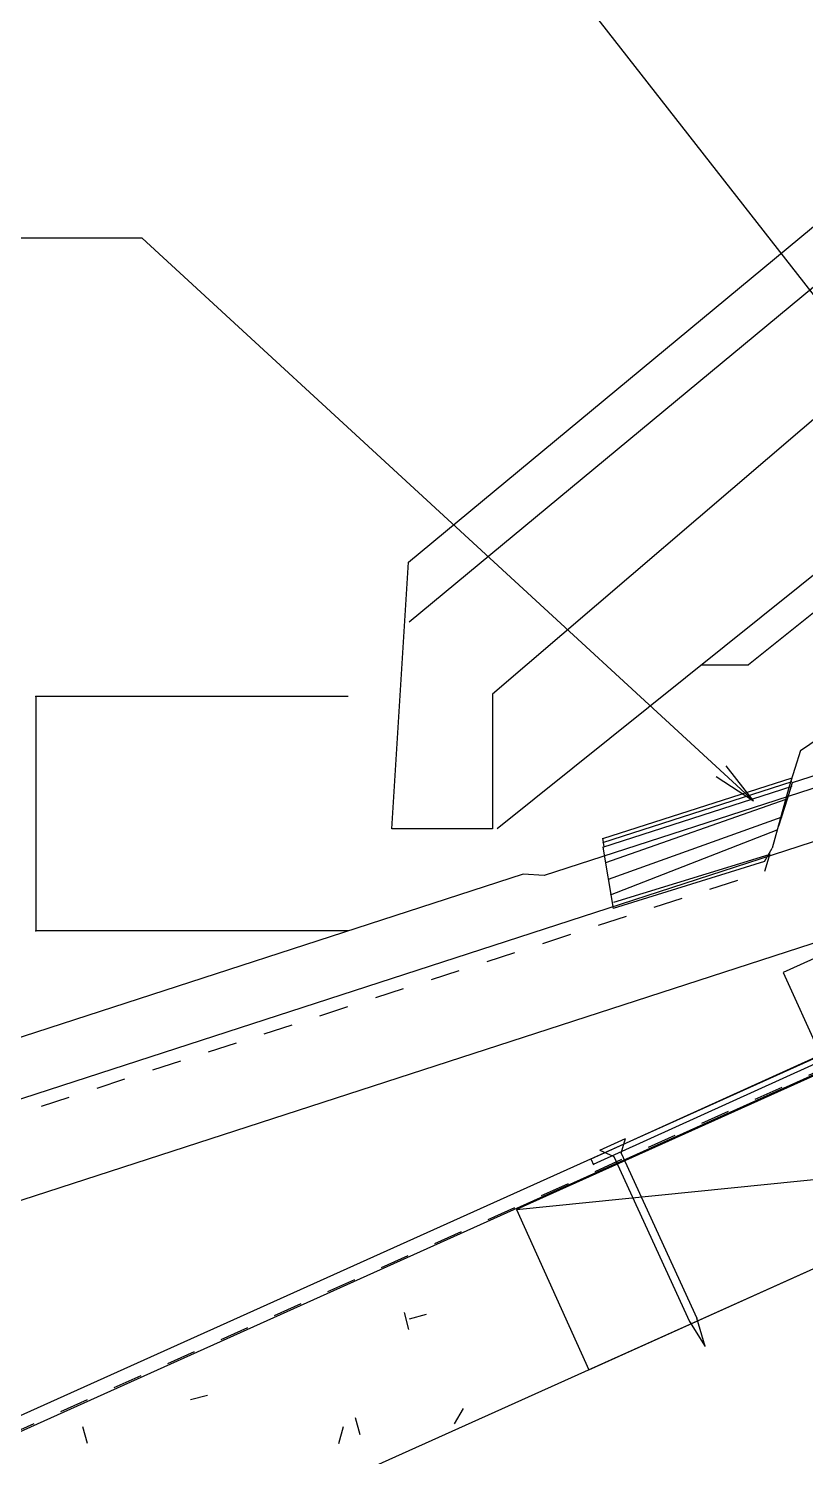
# Model space of a CAD drawing. Extents: x -1727 to 4652, y -2308 to 2357.
# Drawn here: x 536.1 to 668.7, y 470.2 to 714.1 of the extents above; entities that cross this region are included whole.
import ezdxf

# ---------------------------------------------------------------- set-up
doc = ezdxf.new("R2010")
doc.units = 0
doc.header["$LTSCALE"] = 5
doc.linetypes.add('DASHED2', pattern=[3, 2, -1])
doc.linetypes.add('DOT', pattern=[2, 1, -1])
for name, color, linetype in [('0-1', 7, 'CONTINUOUS'), ('0-2', 7, 'CONTINUOUS'), ('0-3', 7, 'CONTINUOUS'), ('0-4', 7, 'CONTINUOUS')]:
    doc.layers.add(name, color=color, linetype=linetype)

msp = doc.modelspace()

# ---------------------------------------------------------------- linework, layer by layer
at = {"layer": '0-1', "color": 7, "linetype": 'CONTINUOUS'}
for p, q in [((667.8454, 590.7923), (695.3762, 609.591)), ((667.8454, 590.7923), (665.9538, 584.6644)), ((634.1177, 575.7679), (666.4215, 586.1467)), ((634.1177, 575.0978), (666.4215, 585.4766)), ((634.1177, 574.2937), (666.4215, 584.6725)), ((665.9538, 584.6644), (663.0062, 574.1163)), ((634.6426, 571.6548), (665.4315, 582.4808)), ((664.6637, 579.4096), (635.0265, 568.7371)), ((634.3374, 574.3642), (634.1104, 575.8144)), ((635.4104, 566.1266), (663.8959, 577.2597)), ((634.1177, 574.2937), (635.8711, 563.8232)), ((661.746, 571.8083), (663.0062, 574.1163)), ((661.746, 571.8083), (635.8711, 563.8232)), ((662.4371, 572.96), (635.9479, 564.8213)), ((102.9661, 282.9583), (723.1989, 562.0598))]:
    msp.add_line(p, q, dxfattribs=at)
at = {"layer": '0-1', "color": 7, "linetype": 'DOT'}
msp.add_line((103.8861, 280.9108), (723.5402, 559.7519), dxfattribs=at)
at = {"layer": '0-1', "color": 6, "linetype": 'CONTINUOUS'}
for p, q in [((632.1145, 521.0644), (717.8307, 559.9066)), ((632.5271, 520.1538), (718.6541, 559.182)), ((632.12, 520.9465), (632.5342, 520.0366))]:
    msp.add_line(p, q, dxfattribs=at)
at = {"layer": '0-1', "color": 4, "linetype": 'CONTINUOUS'}
for p, q in [((633.6043, 522.5427), (637.9677, 524.5436)), ((637.2554, 522.017), (650.1744, 493.8373)), ((635.9833, 521.4328), (648.9023, 493.2541)), ((648.9023, 493.2541), (651.6225, 489.0006)), ((651.6225, 489.0006), (650.1744, 493.8373))]:
    msp.add_line(p, q, dxfattribs=at)
at = {"layer": '0-1', "color": 4, "linetype": 'DASHED2'}
for p, q in [((637.2554, 522.017), (637.9677, 524.5436)), ((633.6043, 522.5427), (635.9833, 521.4328))]:
    msp.add_line(p, q, dxfattribs=at)
at = {"layer": '0-1', "color": 3, "linetype": 'CONTINUOUS'}
msp.add_lwpolyline([(664.9382, 552.8906), (671.1046, 539.2163), (698.4523, 551.548), (692.2869, 565.2223), (664.9382, 552.8906)], close=True, dxfattribs=at)
at = {"layer": '0-2', "color": 2, "linetype": 'CONTINUOUS'}
for p, q in [((600.9677, 622.971), (700.3707, 705.425)), ((601.0697, 612.736), (702.5747, 696.933)), ((704.5327, 676.833), (615.3107, 600.426)), ((710.5507, 653.183), (616.1077, 577.426)), ((688.4147, 629.017), (659.0057, 605.426)), ((598.1317, 577.426), (600.9677, 622.971)), ((651.0147, 605.426), (659.0057, 605.426)), ((615.3107, 600.426), (615.3107, 577.426)), ((694.8103, 594.4762), (666.4617, 585.2737)), ((673.6535, 585.4895), (624.1033, 569.4181)), ((666.4617, 585.2737), (665.6404, 582.657)), ((697.7705, 584.1888), (392.4157, 485.0665)), ((615.3107, 577.426), (598.1317, 577.426)), ((620.5508, 569.656), (394.3537, 496.2297)), ((624.1033, 569.4181), (620.5508, 569.656)), ((374.1946, 461.9144), (692.0635, 565.0143))]:
    msp.add_line(p, q, dxfattribs=at)
at = {"layer": '0-2', "color": 2, "linetype": 'DOT'}
for p in [(665.6404, 582.657), (367.0757, 474.4884)]:
    msp.add_line(p, (661.7089, 570.1303), dxfattribs=at)
at = {"layer": '0-3', "color": 7, "linetype": 'CONTINUOUS'}
for p, q in [((537.3393, 599.9947), (537.3356, 559.9947)), ((590.6504, 599.9899), (537.3393, 599.9947)), ((590.6467, 559.9899), (537.3356, 559.9947))]:
    msp.add_line(p, q, dxfattribs=at)
for points in [[(676.7804, 660.0613), (593.0813, 767.1801), (543.0813, 767.1846)], [(659.8419, 582.1691), (555.4724, 678.2788), (505.4724, 678.2833)], [(653.478, 586.33), (659.8419, 582.1691), (655.1715, 588.1691)]]:
    msp.add_lwpolyline(points, dxfattribs=at)
at = {"layer": '0-3', "color": 7}
for p in [(537.3393, 599.9947), (537.3356, 559.9947)]:
    msp.add_point(p, dxfattribs=at)
at = {"layer": '0-4', "color": 4, "linetype": 'CONTINUOUS'}
for p, q in [((66.1301, 263.638), (723.454, 559.433)), ((78.5003, 236.1165), (723.5132, 526.3716))]:
    msp.add_line(p, q, dxfattribs=at)
at = {"layer": '0-4', "color": 3, "linetype": 'CONTINUOUS'}
for p, q in [((701.4792, 549.335), (619.4062, 512.4022)), ((631.7171, 485.0446), (713.7901, 521.9773)), ((619.4062, 512.4022), (631.7171, 485.0446))]:
    msp.add_line(p, q, dxfattribs=at)
at = {"layer": '0-4', "color": 7, "linetype": 'CONTINUOUS'}
for p, q in [((619.4062, 512.4022), (713.7901, 521.9773)), ((600.1867, 494.8272), (600.9574, 491.9284)), ((601.1017, 493.7534), (604.001, 494.5242)), ((563.7247, 479.9375), (566.6241, 480.7082)), ((610.276, 478.3949), (608.771, 475.7996)), ((591.8645, 476.8971), (592.6353, 473.9976)), ((545.3072, 475.3712), (546.078, 472.4723)), ((589.7946, 475.2842), (589.0125, 472.3884))]:
    msp.add_line(p, q, dxfattribs=at)

doc.saveas('drawing.dxf')
